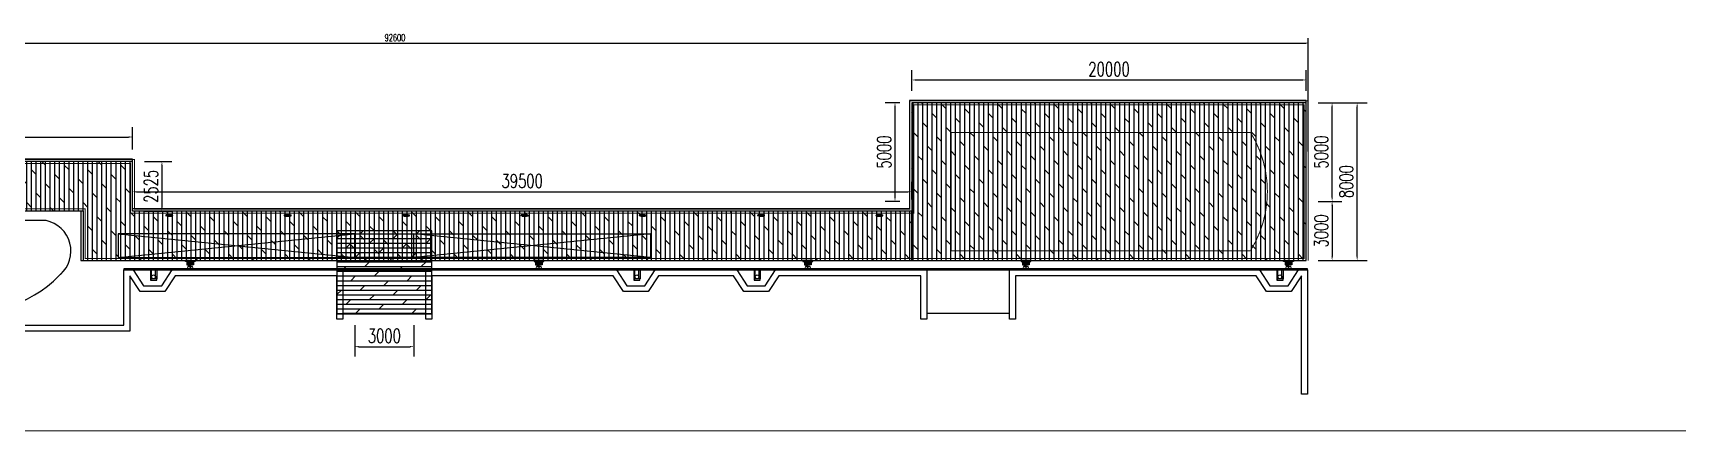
# Model space of a CAD drawing. Header units: millimetres. Extents: x -1871197 to -1180782, y 1281217 to 1543414.
# Drawn here: x -1423046 to -1339254, y 1281217 to 1301391 of the extents above; entities that cross this region are included whole.
import ezdxf

# ---------------------------------------------------------------- set-up
doc = ezdxf.new("R2010")
doc.units = ezdxf.units.MM
doc.header["$LTSCALE"] = 10
doc.linetypes.add('HIDDEN', pattern=[0.375, 0.25, -0.125])
doc.layers.get('0').update_dxf_attribs({"linetype": 'CONTINUOUS'})
doc.layers.get('DEFPOINTS').update_dxf_attribs({"linetype": 'CONTINUOUS'})
for name, color, linetype in [('DOTE', 1, 'CONTINUOUS'), ('W-_ANTICOLLISION防撞措施', 6, 'CONTINUOUS'), ('W-bridge approach引桥', 4, 'CONTINUOUS'), ('W-MOUNTING固定方式', 5, 'CONTINUOUS'), ('W-PLASTIC_RAILINGS塑木栏杆', 6, 'CONTINUOUS'), ('W-STEEL_FRAME钢架', 3, 'CONTINUOUS'), ('W-STEEL_KEEL钢龙骨', 5, 'CONTINUOUS'), ('W-WOOD_FLOOR木地板', 30, 'CONTINUOUS'), ('植物', 3, 'CONTINUOUS'), ('系船栓', 132, 'CONTINUOUS'), ('钢', 172, 'CONTINUOUS')]:
    doc.layers.add(name, color=color, linetype=linetype)
doc.layers.add('文字标注', color=7, linetype='CONTINUOUS', lineweight=18)
doc.styles.add('STANDARD_T3', font='simplex.shx', dxfattribs={"width": 0.7, "bigfont": 'gbcbig.shx'})
doc.dimstyles.new('W&&100', dxfattribs={"dimtxt": 350, "dimasz": 100, "dimexe": 250, "dimexo": 300, "dimgap": 100, "dimtad": 1, "dimdec": 0, "dimzin": 0, "dimdsep": 46, "dimtxsty": 'STANDARD_T3', "dimcen": 0.09, "dimclrd": 1, "dimclre": 1, "dimclrt": 7, "dimazin": 2, "dimtfac": 1, "dimtdec": 0, "dimtix": 1, "dimtmove": 2, "dimatfit": 3, "dimfxl": 100, "dimtolj": 1, "dimtzin": 0, "dimarcsym": 0})
doc.dimstyles.new('W&&200', dxfattribs={"dimtxt": 700, "dimasz": 200, "dimexe": 500, "dimexo": 600, "dimgap": 200, "dimtad": 1, "dimdec": 0, "dimzin": 0, "dimdsep": 46, "dimtxsty": 'STANDARD_T3', "dimcen": 0.09, "dimclrd": 1, "dimclre": 1, "dimclrt": 7, "dimazin": 2, "dimtfac": 1, "dimtdec": 0, "dimtix": 1, "dimtmove": 2, "dimatfit": 3, "dimfxl": 100, "dimtolj": 1, "dimtzin": 0, "dimarcsym": 0})

# ---------------------------------------------------------------- blocks, each defined once
blk = doc.blocks.new('2')
h = blk.add_hatch(color=256)
h.dxf.hatch_style = 2
h.paths.add_polyline_path([(-110, 8), (-100, 8), (-100, 18)])
h = blk.add_hatch(color=256)
h.dxf.hatch_style = 2
h.paths.add_polyline_path([(100, 8), (100, 18), (110, 8)])
h = blk.add_hatch(color=256)
h.dxf.hatch_style = 2
h.paths.add_polyline_path([(-173, -161), (-163, -172), (-163, -161)])
h = blk.add_hatch(color=256)
h.dxf.hatch_style = 2
h.paths.add_polyline_path([(-150, -146), (-150, -136), (-160, -146)])
h = blk.add_hatch(color=256)
h.dxf.hatch_style = 2
h.paths.add_polyline_path([(-142, -172), (-142, -161), (-132, -161)])
h = blk.add_hatch(color=256)
h.dxf.hatch_style = 2
h.paths.add_polyline_path([(132, -161), (142, -172), (142, -161)])
h = blk.add_hatch(color=256)
h.dxf.hatch_style = 2
h.paths.add_polyline_path([(150, -146), (150, -136), (160, -146)])
h = blk.add_hatch(color=256)
h.dxf.hatch_style = 2
h.paths.add_polyline_path([(163, -172), (163, -161), (171, -161)])
at = {"lineweight": 13}
for points in [[(120, 8), (-120, 8), (-120, -8), (120, -8), (120, 8)], [(-100, 8), (-100, 18), (-110, 8), (-100, 8)], [(-20, 175), (-100, 175), (-100, 186), (100, 186), (100, 175), (20, 175)], [(-100, 8), (-100, 19), (-20, 19)], [(20, 19), (100, 19), (100, 8), (-100, 8)], [(-4, 35), (-4, 157)], [(4, 157), (4, 35)], [(100, 8), (100, 18), (110, 8), (100, 8)], [(230, -146), (-230, -146), (-230, -161), (230, -161), (230, -146)], [(-163, -161), (-163, -172), (-173, -161), (-163, -161)], [(-150, -146), (-150, -136), (-160, -146), (-150, -146)], [(-120, -8), (-150, -131), (-6, -131), (-6, -8), (-120, -8)], [(-142, -161), (-142, -172), (-132, -161), (-142, -161)], [(6, -8), (-6, -8), (-6, -131), (6, -131), (6, -8)], [(120, -8), (150, -131), (6, -131), (6, -8), (120, -8)], [(142, -161), (142, -172), (132, -161), (142, -161)], [(150, -146), (150, -136), (160, -146), (150, -146)], [(163, -161), (163, -172), (171, -161), (163, -161)]]:
    blk.add_lwpolyline(points, dxfattribs=at)
at = {"lineweight": 0}
for points in [[(-110, 8), (-100, 8), (-100, 18), (-110, 8)], [(-110, 8), (-100, 8), (-100, 18), (-110, 8)], [(100, 8), (100, 18), (110, 8), (100, 8)], [(100, 8), (100, 18), (110, 8), (100, 8)], [(-173, -161), (-163, -172), (-163, -161), (-173, -161)], [(-173, -161), (-163, -172), (-163, -161), (-173, -161)], [(-150, -146), (-150, -136), (-160, -146), (-150, -146)], [(-150, -146), (-150, -136), (-160, -146), (-150, -146)], [(-142, -172), (-142, -161), (-132, -161), (-142, -172)], [(-142, -172), (-142, -161), (-132, -161), (-142, -172)], [(132, -161), (142, -172), (142, -161), (132, -161)], [(132, -161), (142, -172), (142, -161), (132, -161)], [(150, -146), (150, -136), (160, -146), (150, -146)], [(150, -146), (150, -136), (160, -146), (150, -146)], [(163, -172), (163, -161), (171, -161), (163, -172)], [(163, -172), (163, -161), (171, -161), (163, -172)]]:
    blk.add_lwpolyline(points, dxfattribs=at)
blk.add_lwpolyline([(150, -146), (-150, -146), (-150, -131), (150, -131)], close=True)
at = {"lineweight": 13}
for points in [[(-4, 157), (-4, 167), (-11, 175), (-20, 175)], [(-20, 19), (-11, 19), (-4, 27), (-4, 36)], [(20, 175), (11, 175), (4, 167), (4, 157)], [(4, 36), (4, 27), (11, 19), (20, 19)]]:
    blk.add_open_spline(points, degree=3, dxfattribs=at)
blk = doc.blocks.new('hg3')
at = {"layer": 'DOTE'}
blk.add_line((-100, -87), (100, -87), dxfattribs=at)
at = {"layer": 'W-MOUNTING固定方式'}
blk.add_lwpolyline([(250, -43), (-250, -43), (-250, 0), (250, 0)], close=True, dxfattribs=at)
at = {"layer": '钢'}
for p, q in [((-50, -76), (50, -76)), ((-50, -87), (50, -87)), ((-50, -98), (50, -98)), ((-47, -127), (-47, -47)), ((47, -127), (47, -47))]:
    blk.add_line(p, q, dxfattribs=at)
for points in [[(-170, -220), (-130, -220), (-130, 0), (-170, 0)], [(-92, -102), (-52, -102), (-52, 0), (-92, 0)], [(92, -102), (52, -102), (52, 0), (92, 0)], [(170, -220), (130, -220), (130, 0), (170, 0)], [(-170, -199), (-20, -199), (-20, -175), (-170, -175)], [(-110, -227), (-16, -227), (-13, -224), (-13, -150), (-16, -147), (-110, -147), (-113, -150), (-113, -224)], [(-100, -95), (100, -95), (100, -79), (-100, -79)], [(-47, -127), (47, -127), (50, -124), (50, -50), (47, -47), (-47, -47), (-50, -50), (-50, -124)], [(110, -227), (16, -227), (13, -224), (13, -150), (16, -147), (110, -147), (113, -150), (113, -224)], [(170, -199), (20, -199), (20, -175), (170, -175)]]:
    blk.add_lwpolyline(points, close=True, dxfattribs=at)
at = {"layer": '钢', "linetype": 'HIDDEN', "ltscale": 50}
for points in [[(-166, -220), (-134, -220), (-134, 0), (-166, 0)], [(-88, -102), (-56, -102), (-56, 0), (-88, 0)], [(88, -102), (56, -102), (56, 0), (88, 0)], [(166, -220), (134, -220), (134, 0), (166, 0)]]:
    blk.add_lwpolyline(points, close=True, dxfattribs=at)
at = {"layer": 'W-STEEL_FRAME钢架'}
blk.add_blockref('2', (0, -313), dxfattribs=at)
blk = doc.blocks.new('yq')
at = {"layer": 'W-bridge approach引桥'}
for p, q in [((0, 0), (12000, 1200)), ((0, 1200), (12000, 0))]:
    blk.add_line(p, q, dxfattribs=at)
blk.add_lwpolyline([(0, 0), (12000, 0), (12000, 1200), (0, 1200)], close=True, dxfattribs=at)
blk = doc.blocks.new('xcs')
at = {"layer": '系船栓'}
for p, q in [((85, 40), (265, 40)), ((105, 30), (245, 30)), ((105, -30), (19, -23)), ((85, -40), (265, -40)), ((105, -30), (245, -30)), ((245, -30), (331, -23))]:
    blk.add_line(p, q, dxfattribs=at)
for points in [[(105, 30), (19, 23)], [(245, 30), (331, 23)], [(351, 3), (351, -3)]]:
    blk.add_lwpolyline(points, dxfattribs=at)
for centre, radius in [((120, 0), 15), ((120, 0), 10), ((230, 0), 15), ((230, 0), 10)]:
    blk.add_circle(centre, radius, dxfattribs=at)
for centre, radius, start, end in [((23, 0), 23, 98.95103, 261.04897), ((91, 0), 40.4, 97.81349, 139.58591), ((260, 0), 40.4, 40.41409, 82.18651), ((328, 0), 23, 278.95103, 81.04897), ((91, 0), 40.4, 220.41409, 262.18651), ((260, 0), 40.4, 277.81349, 319.58591)]:
    blk.add_arc(centre, radius, start, end, dxfattribs=at)
blk = doc.blocks.new('*U428')
at = {"layer": 'W-WOOD_FLOOR木地板'}
blk.add_blockref('xcs', (-175, 0), dxfattribs=at)
blk = doc.blocks.new('*U429')
at = {"layer": 'W-WOOD_FLOOR木地板', "color": 0, "linetype": 'ByBlock', "lineweight": -2, "transparency": 16777216}
for p in [(0, 0), (6000, 0), (12000, 0), (18000, 0), (24000, 0), (30000, 0), (36000, 0)]:
    blk.add_blockref('*U428', p, dxfattribs=at)
blk = doc.blocks.new('*D437')
at = {"layer": 'DEFPOINTS', "color": 0, "transparency": 16777216}
for p in [(-1418000, 1296120), (-1431000, 1294881), (-1418000, 1294881)]:
    blk.add_point(p, dxfattribs=at)
at = {"layer": 'W-WOOD_FLOOR木地板', "color": 1, "lineweight": -2, "transparency": 16777216}
for p, q in [((-1431000, 1295481), (-1431000, 1296620)), ((-1418000, 1295481), (-1418000, 1296620)), ((-1430800, 1296120), (-1418200, 1296120))]:
    blk.add_line(p, q, dxfattribs=at)
at = {"layer": 'W-WOOD_FLOOR木地板', "color": 1, "transparency": 16777216}
for points in [[(-1430800, 1296153), (-1430800, 1296086), (-1431000, 1296120)], [(-1418200, 1296153), (-1418200, 1296086), (-1418000, 1296120)]]:
    blk.add_solid(points, dxfattribs=at)
at = {"layer": 'W-WOOD_FLOOR木地板', "color": 7, "transparency": 16777216, "insert": (-1424500, 1296670), "char_height": 700, "attachment_point": 5, "style": 'STANDARD_T3'}
blk.add_mtext('\\A1;13000', dxfattribs=at)
blk = doc.blocks.new('*D438')
at = {"layer": 'DEFPOINTS', "color": 0, "transparency": 16777216}
for p in [(-1418000, 1294881), (-1418000, 1292356), (-1416514, 1292356)]:
    blk.add_point(p, dxfattribs=at)
at = {"layer": 'W-WOOD_FLOOR木地板', "color": 1, "lineweight": -2, "transparency": 16777216}
for p, q in [((-1417400, 1294881), (-1416014, 1294881)), ((-1416514, 1294681), (-1416514, 1292556)), ((-1417400, 1292356), (-1416014, 1292356))]:
    blk.add_line(p, q, dxfattribs=at)
at = {"layer": 'W-WOOD_FLOOR木地板', "color": 1, "transparency": 16777216}
for points in [[(-1416547, 1294681), (-1416480, 1294681), (-1416514, 1294881)], [(-1416547, 1292556), (-1416480, 1292556), (-1416514, 1292356)]]:
    blk.add_solid(points, dxfattribs=at)
at = {"layer": 'W-WOOD_FLOOR木地板', "color": 7, "transparency": 16777216, "insert": (-1417064, 1293619), "char_height": 700, "attachment_point": 5, "rotation": 90, "style": 'STANDARD_T3'}
blk.add_mtext('\\A1;2525', dxfattribs=at)
blk = doc.blocks.new('*D439')
at = {"layer": 'DEFPOINTS', "color": 0, "transparency": 16777216}
for p in [(-1378500, 1293341), (-1418000, 1292356), (-1378500, 1292356)]:
    blk.add_point(p, dxfattribs=at)
at = {"layer": 'W-WOOD_FLOOR木地板', "color": 1, "lineweight": -2, "transparency": 16777216}
for p, q in [((-1418000, 1292956), (-1418000, 1293841)), ((-1378500, 1292956), (-1378500, 1293841)), ((-1417800, 1293341), (-1378700, 1293341))]:
    blk.add_line(p, q, dxfattribs=at)
at = {"layer": 'W-WOOD_FLOOR木地板', "color": 1, "transparency": 16777216}
for points in [[(-1417800, 1293374), (-1417800, 1293307), (-1418000, 1293341)], [(-1378700, 1293374), (-1378700, 1293307), (-1378500, 1293341)]]:
    blk.add_solid(points, dxfattribs=at)
at = {"layer": 'W-WOOD_FLOOR木地板', "color": 7, "transparency": 16777216, "insert": (-1398250, 1293891), "char_height": 700, "attachment_point": 5, "style": 'STANDARD_T3'}
blk.add_mtext('\\A1;39500', dxfattribs=at)
blk = doc.blocks.new('*D440')
at = {"layer": 'DEFPOINTS', "color": 0, "transparency": 16777216}
for p in [(-1379350, 1297856), (-1378500, 1297856), (-1378500, 1292856)]:
    blk.add_point(p, dxfattribs=at)
at = {"layer": 'W-WOOD_FLOOR木地板', "color": 1, "lineweight": -2, "transparency": 16777216}
for p, q in [((-1379100, 1297856), (-1379850, 1297856)), ((-1379350, 1293056), (-1379350, 1297656)), ((-1379100, 1292856), (-1379850, 1292856))]:
    blk.add_line(p, q, dxfattribs=at)
at = {"layer": 'W-WOOD_FLOOR木地板', "color": 1, "transparency": 16777216}
for points in [[(-1379384, 1297656), (-1379317, 1297656), (-1379350, 1297856)], [(-1379384, 1293056), (-1379317, 1293056), (-1379350, 1292856)]]:
    blk.add_solid(points, dxfattribs=at)
at = {"layer": 'W-WOOD_FLOOR木地板', "color": 7, "transparency": 16777216, "insert": (-1379900, 1295356), "char_height": 700, "attachment_point": 5, "rotation": 90, "style": 'STANDARD_T3'}
blk.add_mtext('\\A1;5000', dxfattribs=at)
blk = doc.blocks.new('*D441')
at = {"layer": 'DEFPOINTS', "color": 0, "transparency": 16777216}
for p in [(-1358500, 1299012), (-1378500, 1297856), (-1358500, 1297856)]:
    blk.add_point(p, dxfattribs=at)
at = {"layer": 'W-WOOD_FLOOR木地板', "color": 1, "lineweight": -2, "transparency": 16777216}
for p, q in [((-1378500, 1298456), (-1378500, 1299512)), ((-1378300, 1299012), (-1358700, 1299012)), ((-1358500, 1298456), (-1358500, 1299512))]:
    blk.add_line(p, q, dxfattribs=at)
at = {"layer": 'W-WOOD_FLOOR木地板', "color": 1, "transparency": 16777216}
for points in [[(-1378300, 1299045), (-1378300, 1298979), (-1378500, 1299012)], [(-1358700, 1299045), (-1358700, 1298979), (-1358500, 1299012)]]:
    blk.add_solid(points, dxfattribs=at)
at = {"layer": 'W-WOOD_FLOOR木地板', "color": 7, "transparency": 16777216, "insert": (-1368500, 1299562), "char_height": 700, "attachment_point": 5, "style": 'STANDARD_T3'}
blk.add_mtext('\\A1;20000', dxfattribs=at)
blk = doc.blocks.new('*D432')
at = {"color": 1, "lineweight": -2, "transparency": 16777216}
for p, q in [((-1406738, 1286581), (-1406738, 1284989)), ((-1403738, 1286581), (-1403738, 1284989)), ((-1406538, 1285489), (-1403938, 1285489))]:
    blk.add_line(p, q, dxfattribs=at)
at = {"color": 1, "transparency": 16777216}
for points in [[(-1406538, 1285523), (-1406538, 1285456), (-1406738, 1285489)], [(-1403938, 1285523), (-1403938, 1285456), (-1403738, 1285489)]]:
    blk.add_solid(points, dxfattribs=at)
at = {"layer": 'DEFPOINTS', "color": 0, "transparency": 16777216}
for p in [(-1406738, 1287181), (-1403738, 1287181), (-1403738, 1285489)]:
    blk.add_point(p, dxfattribs=at)
at = {"color": 7, "transparency": 16777216, "insert": (-1405238, 1286039), "char_height": 700, "attachment_point": 5, "style": 'STANDARD_T3'}
blk.add_mtext('\\A1;3000', dxfattribs=at)
blk = doc.blocks.new('*D433')
at = {"layer": 'DEFPOINTS', "color": 0, "transparency": 16777216}
for p in [(-1358500, 1297856), (-1355922, 1297856), (-1358500, 1289856)]:
    blk.add_point(p, dxfattribs=at)
at = {"layer": 'W-WOOD_FLOOR木地板', "color": 1, "lineweight": -2, "transparency": 16777216}
for p, q in [((-1357900, 1297856), (-1355422, 1297856)), ((-1355922, 1290056), (-1355922, 1297656)), ((-1357900, 1289856), (-1355422, 1289856))]:
    blk.add_line(p, q, dxfattribs=at)
at = {"layer": 'W-WOOD_FLOOR木地板', "color": 1, "transparency": 16777216}
for points in [[(-1355955, 1297656), (-1355889, 1297656), (-1355922, 1297856)], [(-1355955, 1290056), (-1355889, 1290056), (-1355922, 1289856)]]:
    blk.add_solid(points, dxfattribs=at)
at = {"layer": 'W-WOOD_FLOOR木地板', "color": 7, "transparency": 16777216, "insert": (-1356472, 1293856), "char_height": 700, "attachment_point": 5, "rotation": 90, "style": 'STANDARD_T3'}
blk.add_mtext('\\A1;8000', dxfattribs=at)
blk = doc.blocks.new('*D430')
at = {"layer": 'DEFPOINTS', "color": 0, "transparency": 16777216}
for p in [(-1358500, 1292856), (-1358500, 1289856), (-1357192, 1289856)]:
    blk.add_point(p, dxfattribs=at)
at = {"layer": 'W-WOOD_FLOOR木地板', "color": 1, "lineweight": -2, "transparency": 16777216}
for p, q in [((-1357900, 1292856), (-1356692, 1292856)), ((-1357192, 1292656), (-1357192, 1290056)), ((-1357900, 1289856), (-1356692, 1289856))]:
    blk.add_line(p, q, dxfattribs=at)
at = {"layer": 'W-WOOD_FLOOR木地板', "color": 1, "transparency": 16777216}
for points in [[(-1357225, 1292656), (-1357159, 1292656), (-1357192, 1292856)], [(-1357225, 1290056), (-1357159, 1290056), (-1357192, 1289856)]]:
    blk.add_solid(points, dxfattribs=at)
at = {"layer": 'W-WOOD_FLOOR木地板', "color": 7, "transparency": 16777216, "insert": (-1357742, 1291356), "char_height": 700, "attachment_point": 5, "rotation": 90, "style": 'STANDARD_T3'}
blk.add_mtext('\\A1;3000', dxfattribs=at)
blk = doc.blocks.new('*D431')
at = {"layer": 'DEFPOINTS', "color": 0, "transparency": 16777216}
for p in [(-1358500, 1297856), (-1357192, 1297856), (-1358500, 1292856)]:
    blk.add_point(p, dxfattribs=at)
at = {"layer": 'W-WOOD_FLOOR木地板', "color": 1, "lineweight": -2, "transparency": 16777216}
for p, q in [((-1357900, 1297856), (-1356692, 1297856)), ((-1357192, 1293056), (-1357192, 1297656)), ((-1357900, 1292856), (-1356692, 1292856))]:
    blk.add_line(p, q, dxfattribs=at)
at = {"layer": 'W-WOOD_FLOOR木地板', "color": 1, "transparency": 16777216}
for points in [[(-1357225, 1297656), (-1357159, 1297656), (-1357192, 1297856)], [(-1357225, 1293056), (-1357159, 1293056), (-1357192, 1292856)]]:
    blk.add_solid(points, dxfattribs=at)
at = {"layer": 'W-WOOD_FLOOR木地板', "color": 7, "transparency": 16777216, "insert": (-1357742, 1295356), "char_height": 700, "attachment_point": 5, "rotation": 90, "style": 'STANDARD_T3'}
blk.add_mtext('\\A1;5000', dxfattribs=at)
blk = doc.blocks.new('*D434')
at = {"layer": 'DEFPOINTS', "color": 0, "transparency": 16777216}
for p in [(-1358400, 1300886), (-1451000, 1295081), (-1358400, 1295081)]:
    blk.add_point(p, dxfattribs=at)
at = {"layer": '植物', "color": 1, "lineweight": -2, "transparency": 16777216}
for p, q in [((-1451000, 1295381), (-1451000, 1301136)), ((-1450900, 1300886), (-1358500, 1300886)), ((-1358400, 1295381), (-1358400, 1301136))]:
    blk.add_line(p, q, dxfattribs=at)
at = {"layer": '植物', "color": 1, "transparency": 16777216}
for points in [[(-1450900, 1300903), (-1450900, 1300869), (-1451000, 1300886)], [(-1358500, 1300903), (-1358500, 1300869), (-1358400, 1300886)]]:
    blk.add_solid(points, dxfattribs=at)
at = {"layer": '植物', "color": 7, "transparency": 16777216, "insert": (-1404700, 1301161), "char_height": 350, "attachment_point": 5, "style": 'STANDARD_T3'}
blk.add_mtext('\\A1;92600', dxfattribs=at)

msp = doc.modelspace()

# ---------------------------------------------------------------- hatches: boundary and pattern name
at = {"layer": 'W-WOOD_FLOOR木地板'}
h = msp.add_hatch(dxfattribs=at)
h.set_pattern_fill('DOLMIT', color=256, scale=300, angle=90)
h.set_pattern_definition([(90, (-3019801.48, -1148439.98), (-238.122618, 1e-14), []), (135, (-3019801.5, -1148440), (-476.24491, -476.24491), [336.75638, -673.512])])
h.paths.add_polyline_path([(-1358500.2, 1289856.2), (-1358500.2, 1297856.2), (-1378500.2, 1297856.2), (-1378500.2, 1289856.2)])
h = msp.add_hatch(dxfattribs=at)
h.set_pattern_fill('DOLMIT', color=256, scale=300, angle=90)
h.set_pattern_definition([(90, (-3019739.48, -1148439.98), (-238.122618, 1e-14), []), (135, (-3019739.5, -1148440), (-476.24491, -476.24491), [336.75638, -673.512])])
h.paths.add_polyline_path([(-1417938.2, 1294881.1), (-1431000.2, 1294881.1), (-1431000.2, 1292381.1), (-1420438.2, 1292381.1), (-1420438.2, 1289856.2), (-1378438.2, 1289856.2), (-1378438.2, 1292356.2), (-1417938.2, 1292356.2)])
h = msp.add_hatch(dxfattribs=at)
h.set_pattern_fill('DOLMIT', color=256, scale=300)
h.set_pattern_definition([(0, (-3019739.48, -1171685.24), (0, 238.122618), []), (45, (-3019739.5, -1171685.24), (-476.24491, 476.24491), [336.75638, -673.512])])
h.paths.add_polyline_path([(-1407638.2, 1287156.2), (-1402838.2, 1287156.2), (-1402838.2, 1291356.2), (-1407638.2, 1291356.2)])

# ---------------------------------------------------------------- linework, layer by layer
for points in [[(-1431000.2, 1286581.5), (-1418438.2, 1286581.5), (-1418438.2, 1289381.5), (-1417976.3, 1289381.5), (-1417451.3, 1288581.5), (-1416525.2, 1288581.5), (-1416000.2, 1289381.5), (-1407338.2, 1289381.5), (-1407338.2, 1287181.5), (-1403138.2, 1287181.5), (-1403138.2, 1289381.5), (-1393476.3, 1289381.5), (-1392951.3, 1288581.5), (-1392025.2, 1288581.5), (-1391500.2, 1289381.5), (-1387376.3, 1289381.5), (-1386851.3, 1288581.5), (-1385925.2, 1288581.5), (-1385400.2, 1289381.5), (-1377738.2, 1289381.5), (-1377738.2, 1287181.5), (-1373538.2, 1287181.5), (-1373538.2, 1289381.5), (-1360876.3, 1289381.5), (-1360351.3, 1288581.5), (-1359425.2, 1288581.5), (-1358900.2, 1289381.5), (-1358438.2, 1289381.5), (-1358438.2, 1283081.5), (-1358738.2, 1283081.5), (-1358738.2, 1289081.5), (-1359263.2, 1288281.5), (-1360513.2, 1288281.5), (-1361038.2, 1289081.5), (-1373238.2, 1289081.5), (-1373238.2, 1286881.5), (-1373538.2, 1286881.5), (-1373538.2, 1287181.5)], [(-1407338.2, 1287181.5), (-1407338.2, 1286881.5), (-1407638.2, 1286881.5), (-1407638.2, 1289081.5), (-1415838.2, 1289081.5), (-1416363.2, 1288281.5), (-1417613.2, 1288281.5), (-1418138.2, 1289081.5), (-1418138.2, 1286281.5), (-1430838.2, 1286281.5)], [(-1377738.2, 1287181.5), (-1377738.2, 1286881.5), (-1378038.2, 1286881.5), (-1378038.2, 1289081.5), (-1385238.2, 1289081.5), (-1385763.2, 1288281.5), (-1387013.2, 1288281.5), (-1387538.2, 1289081.5), (-1391338.2, 1289081.5), (-1391863.2, 1288281.5), (-1393113.2, 1288281.5), (-1393638.2, 1289081.5), (-1402838.2, 1289081.5), (-1402838.2, 1286881.5), (-1403138.2, 1286881.5), (-1403138.2, 1287181.5)]]:
    msp.add_lwpolyline(points)
for centre in [(-1416937.5, 1289026.5), (-1392437.5, 1289026.5), (-1386337.5, 1289026.5), (-1359837.5, 1289026.5)]:
    msp.add_circle(centre, 100)
at = {"layer": 'W-_ANTICOLLISION防撞措施', "color": 2, "const_width": 50}
msp.add_lwpolyline([(-1451100.2, 1287081.1), (-1451100.2, 1295181.1), (-1430900.2, 1295181.1), (-1430900.2, 1294981.1), (-1417900.2, 1294981.1), (-1417900.2, 1292456.2), (-1378600.2, 1292456.2), (-1378600.2, 1297956.2), (-1358400.2, 1297956.2), (-1358400.2, 1289856.2)], dxfattribs=at)
at = {"layer": 'W-PLASTIC_RAILINGS塑木栏杆', "const_width": 50}
msp.add_lwpolyline([(-1450900.2, 1287181.1), (-1431100.2, 1287181.1), (-1431100.2, 1292481.1), (-1420400.2, 1292481.1), (-1420400.2, 1289956.2), (-1358600.2, 1289956.2), (-1358600.2, 1297756.2), (-1378400.2, 1297756.2), (-1378400.2, 1292256.2), (-1418100.2, 1292256.2), (-1418100.2, 1294781.1), (-1431100.2, 1294781.1), (-1431100.2, 1294981.1), (-1450900.2, 1294981.1)], close=True, dxfattribs=at)
at = {"layer": 'W-STEEL_FRAME钢架'}
for points in [[(-1451120.2, 1287081.1), (-1431000.2, 1287081.1), (-1431000.2, 1292381.1), (-1420620.2, 1292381.1), (-1420620.2, 1289856.2), (-1358500.2, 1289856.2), (-1358500.2, 1297976.2), (-1378620.2, 1297976.2), (-1378620.2, 1292476.2), (-1418000.2, 1292476.2), (-1418000.2, 1295001.1), (-1431000.2, 1295001.1), (-1431000.2, 1295201.1), (-1451120.2, 1295201.1)], [(-1378500.2, 1289856.2), (-1358500.2, 1289856.2), (-1358500.2, 1297856.2), (-1378500.2, 1297856.2)], [(-1431000.2, 1294881.1), (-1431000.2, 1292381.1), (-1420500.2, 1292381.1), (-1420500.2, 1289856.2), (-1378500.2, 1289856.2), (-1378500.2, 1292356.2), (-1418000.2, 1292356.2), (-1418000.2, 1294881.1)], [(-1407638.2, 1287156.2), (-1402838.2, 1287156.2), (-1402838.2, 1291356.2), (-1407638.2, 1291356.2)], [(-1418438.2, 1289381.5), (-1358438.2, 1289381.5), (-1358438.2, 1289444.5), (-1418438.2, 1289444.5)], [(-1417097.5, 1288926.5), (-1417037.5, 1288926.5), (-1417037.5, 1289381.5), (-1417097.5, 1289381.5)], [(-1417097.5, 1288866.5), (-1416777.8, 1288866.5), (-1416777.8, 1288926.5), (-1417097.5, 1288926.5)], [(-1416777.5, 1288926.5), (-1416837.5, 1288926.5), (-1416837.5, 1289381.5), (-1416777.5, 1289381.5)], [(-1392597.5, 1288926.5), (-1392537.5, 1288926.5), (-1392537.5, 1289381.5), (-1392597.5, 1289381.5)], [(-1392597.5, 1288866.5), (-1392277.8, 1288866.5), (-1392277.8, 1288926.5), (-1392597.5, 1288926.5)], [(-1392277.5, 1288926.5), (-1392337.5, 1288926.5), (-1392337.5, 1289381.5), (-1392277.5, 1289381.5)], [(-1386497.5, 1288926.5), (-1386437.5, 1288926.5), (-1386437.5, 1289381.5), (-1386497.5, 1289381.5)], [(-1386497.5, 1288866.5), (-1386177.8, 1288866.5), (-1386177.8, 1288926.5), (-1386497.5, 1288926.5)], [(-1386177.5, 1288926.5), (-1386237.5, 1288926.5), (-1386237.5, 1289381.5), (-1386177.5, 1289381.5)], [(-1359997.5, 1288926.5), (-1359937.5, 1288926.5), (-1359937.5, 1289381.5), (-1359997.5, 1289381.5)], [(-1359997.5, 1288866.5), (-1359677.8, 1288866.5), (-1359677.8, 1288926.5), (-1359997.5, 1288926.5)], [(-1359677.5, 1288926.5), (-1359737.5, 1288926.5), (-1359737.5, 1289381.5), (-1359677.5, 1289381.5)]]:
    msp.add_lwpolyline(points, close=True, dxfattribs=at)
msp.add_lwpolyline([(-1451000.2, 1287081.1), (-1431000.2, 1287081.1), (-1431000.2, 1292381.1), (-1420500.2, 1292381.1), (-1420500.2, 1289856.2), (-1358500.2, 1289856.2), (-1358500.2, 1297856.2), (-1378500.2, 1297856.2), (-1378500.2, 1292356.2), (-1418000.2, 1292356.2), (-1418000.2, 1294881.1), (-1431000.2, 1294881.1), (-1431000.2, 1295081.1), (-1451000.2, 1295081.1), (-1451000.2, 1287081.1)], dxfattribs=at)
at = {"layer": 'W-STEEL_FRAME钢架', "const_width": 50}
msp.add_lwpolyline([(-1361328.7, 1296356.2), (-1376500.2, 1296356.2), (-1376500.2, 1290356.2), (-1361328.7, 1290356.2, 0.2858952)], format="xyb", close=True, dxfattribs=at)
at = {"layer": 'W-STEEL_KEEL钢龙骨'}
msp.add_lwpolyline([(-1421658.1, 1289155.3, 0.6191644), (-1422386.4, 1291881.5), (-1426941.5, 1291881.5, 0.1736423), (-1429438.2, 1290526.5, 0.2352616), (-1429438.2, 1287242.6, 0.0598853), (-1427192.9, 1287242.6, 0.251851), (-1421438.2, 1289393.9)], format="xyb", dxfattribs=at)
at = {"layer": '文字标注'}
msp.add_line((-1467451.7, 1281216.6), (-1339253.9, 1281216.6), dxfattribs=at)

# ---------------------------------------------------------------- block references
msp.add_blockref('yq', (-1418738.2, 1290011))
at = {"xscale": -1}
msp.add_blockref('yq', (-1391738.2, 1290011), dxfattribs=at)
at = {"layer": 'W-STEEL_FRAME钢架'}
for p in [(-1415076.6, 1289856.2), (-1359402.2, 1289856.2)]:
    msp.add_blockref('hg3', p, dxfattribs=at)
at = {"layer": 'W-STEEL_FRAME钢架', "xscale": -1}
for p in [(-1397399.9, 1289856.2), (-1383774.2, 1289856.2), (-1372712.8, 1289856.2)]:
    msp.add_blockref('hg3', p, dxfattribs=at)
at = {"layer": 'W-WOOD_FLOOR木地板'}
msp.add_blockref('*U429', (-1416140.3, 1292144, 0), dxfattribs=at)

# ---------------------------------------------------------------- dimensions: what is measured, and where the dimension line sits
dim = msp.add_linear_dim(base=(-1403738.2, 1285489.2), p1=(-1406738.2, 1287181.5), p2=(-1403738.2, 1287181.5), dimstyle='W&&200')
dim.commit()
dim.dimension.update_dxf_attribs({"geometry": '*D432', "text_midpoint": (-1405238.2, 1286039.2)})
for base, p1, p2, picture, middle in [((-1358500.2, 1299012), (-1378500.2, 1297856.2), (-1358500.2, 1297856.2), '*D441', (-1368500.2, 1299562)), ((-1418000.2, 1296119.6), (-1431000.2, 1294881.1), (-1418000.2, 1294881.1), '*D437', (-1424500.2, 1296669.6)), ((-1378500.2, 1293340.5), (-1418000.2, 1292356.2), (-1378500.2, 1292356.2), '*D439', (-1398250.2, 1293890.5))]:
    dim = msp.add_linear_dim(base=base, p1=p1, p2=p2, dimstyle='W&&200', dxfattribs=at)
    dim.commit()
    dim.dimension.update_dxf_attribs({"geometry": picture, "text_midpoint": middle})
for base, p1, p2, picture, middle in [((-1379350.4, 1297856.2), (-1378500.2, 1292856.2), (-1378500.2, 1297856.2), '*D440', (-1379900.4, 1295356.2)), ((-1355922.1, 1297856.2), (-1358500.2, 1289856.2), (-1358500.2, 1297856.2), '*D433', (-1356472.1, 1293856.2)), ((-1357191.9, 1297856.2), (-1358500.2, 1292856.2), (-1358500.2, 1297856.2), '*D431', (-1357741.9, 1295356.2)), ((-1416513.6, 1292356.2), (-1418000.2, 1294881.1), (-1418000.2, 1292356.2), '*D438', (-1417063.6, 1293618.7)), ((-1357191.9, 1289856.2), (-1358500.2, 1292856.2), (-1358500.2, 1289856.2), '*D430', (-1357741.9, 1291356.2))]:
    dim = msp.add_linear_dim(base=base, p1=p1, p2=p2, angle=90, dimstyle='W&&200', dxfattribs=at)
    dim.commit()
    dim.dimension.update_dxf_attribs({"geometry": picture, "text_midpoint": middle})
at = {"layer": '植物'}
dim = msp.add_linear_dim(base=(-1358400.2, 1300886), p1=(-1451000.2, 1295081.1), p2=(-1358400.2, 1295081.1), dimstyle='W&&100', dxfattribs=at)
dim.commit()
dim.dimension.update_dxf_attribs({"geometry": '*D434', "text_midpoint": (-1404700.2, 1301161)})

doc.saveas('drawing.dxf')
